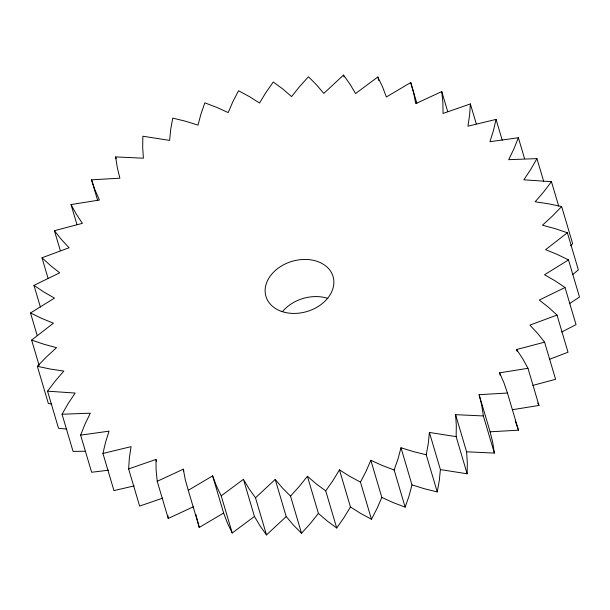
<?xml version="1.0" encoding="UTF-8"?>
<svg xmlns="http://www.w3.org/2000/svg" width="610" height="610" viewBox="0 0 610 610"><rect width="100%" height="100%" fill="white"/><g stroke="black" fill="none" stroke-linecap="round" stroke-linejoin="round"><path stroke-width="0.91" d="M456.135 436.638L429.394 432.452L440.397 469.593L467.138 473.779L456.135 436.638L456.326 425.589L455.586 414.663L483.364 415.951L494.367 453.085L466.589 451.796L455.586 414.663M467.138 473.779L467.329 462.723L466.589 451.796M162.725 498.149L139.629 506.071L128.626 468.938L129.381 457.82L131.066 446.657L102.945 453.459L113.948 490.6L134.2 485.903M97.722 200.66L91.546 179.82L119.888 178.189L117.303 167.658L115.633 156.915L143.411 158.203L142.671 147.277L142.862 136.221L169.603 140.407L170.724 129.267L172.767 118.096L185.608 121.253L198.014 125.111L200.98 113.948L204.846 102.854L216.771 107.383L228.171 112.575L232.921 101.588L238.54 90.753L249.353 96.578L259.54 103.014L266.006 92.384L273.28 81.999L282.796 89.014L291.595 96.594L299.655 86.498L308.469 76.738L316.521 84.836L323.788 93.421L343.506 75.076L349.957 84.104L355.561 93.551L377.788 77.02L382.523 86.833L386.374 96.975L410.728 82.548L413.679 92.979L415.707 103.647L441.77 91.569L442.875 102.434L443.043 113.445L470.371 103.929L469.616 115.038L467.931 126.201L496.052 119.4L502.228 140.239M429.394 432.452L428.273 443.592L426.23 454.763L437.233 491.904L424.392 488.747L411.986 484.889L400.983 447.748L413.389 451.606L426.23 454.763M440.397 469.593L439.276 480.733L437.233 491.904M102.945 453.459L105.553 442.288L109.068 431.163L80.627 435.128L91.63 472.262L108.519 470.203M496.052 119.4L493.452 130.571L489.937 141.703L518.37 137.738L524.547 158.57M400.983 447.748L398.017 458.911L394.151 470.005L405.154 507.146L393.229 502.617L381.829 497.424L370.834 460.283L382.226 465.476L394.151 470.005M411.986 484.889L409.02 496.052L405.154 507.146M80.627 435.128L85.034 424.087L90.318 413.183L62.052 414.243L73.055 451.385L85.255 451.24M518.37 137.738L513.963 148.771L508.679 159.675L536.945 158.615L543.655 181.261M370.834 460.283L366.076 471.278L360.457 482.113L371.459 519.247L360.647 513.422L350.46 506.986L339.457 469.845L332.999 480.482L325.717 490.867L336.72 528.001L343.994 517.615L350.46 506.986M381.829 497.424L377.079 508.412L371.459 519.247M62.052 414.243L68.19 403.53L75.152 393.038L47.542 391.178L58.545 428.319L66.757 429.097M536.945 158.615L530.807 169.336L523.845 179.82L551.455 181.681L558.699 206.134M47.542 391.178L55.304 380.968L63.829 371.071L50.416 369.058L37.347 366.32L48.342 403.462L51.835 404.194M551.455 181.681L543.693 191.891L535.168 201.788L548.581 203.809L561.658 206.538L572.653 243.68L570.67 245.723M307.402 476.265L299.342 486.361L290.528 496.121L301.531 533.262L310.345 523.502L318.405 513.407L307.402 476.265L316.201 483.844L325.717 490.867M37.347 366.32L46.596 356.789L56.532 347.654L43.859 344.223L31.628 340.098L53.398 323.193L41.671 318.397L30.5 312.953L54.465 298.099L43.897 292.03L33.969 285.358L59.734 272.807L50.5 265.563L41.991 257.778L69.105 247.744L61.358 239.456L54.412 230.694L82.411 223.344L76.296 214.148L71.027 204.556L99.438 200.027L95.046 190.084L91.546 179.82M561.658 206.538L552.401 216.07L542.465 225.204L555.146 228.643L567.369 232.761L578.371 269.902L572.729 274.538M275.217 479.445L255.491 497.791L266.494 534.924L286.212 516.578L275.217 479.445L282.476 488.023L290.528 496.121M567.369 232.761L545.607 249.673L557.326 254.462L568.497 259.906L579.5 297.047L569.328 303.719M243.436 479.315L221.209 495.838L232.212 532.98L254.439 516.449L243.436 479.315L249.048 488.755L255.491 497.791M568.497 259.906L544.532 274.759L555.1 280.836L565.028 287.501L576.031 324.642L561.711 331.97M212.623 475.884L188.269 490.31L199.272 527.452L223.626 513.025L212.623 475.884L216.474 486.025L221.209 495.838M565.028 287.501L539.263 300.059L548.504 307.295L557.014 315.08L568.009 352.222L549.457 359.32M183.831 471.027L183.29 469.212L157.227 481.29L168.23 518.431L193.492 506.75M557.014 315.08L529.892 325.115L537.639 333.403L544.593 342.172L555.588 379.306L532.865 385.406M156.488 461.229L155.954 459.414L128.626 468.938M544.593 342.172L516.586 349.515L517.12 351.322M512.339 409.729L538.973 405.444L527.97 368.303L499.559 372.832L500.368 375.546M479.109 394.67L490.112 431.811L518.454 430.18L507.451 393.038L479.109 394.67L481.702 405.2L483.364 415.951M360.457 482.113L349.644 476.28L339.457 469.845M336.72 528.001L327.204 520.986L318.405 513.407M301.531 533.262L293.479 525.164L286.212 516.578M266.494 534.924L260.043 525.896L254.439 516.449M516.586 349.515L522.709 358.71L527.97 368.303M537.662 403.042L538.973 405.444M232.212 532.98L227.477 523.166L223.626 513.025M499.559 372.832L503.951 382.783L507.451 393.038M515.244 420.77L518.454 430.18M470.371 103.929L476.28 123.853M441.77 91.569L447.671 111.5M410.728 82.548L416.904 103.387M377.788 77.02L378.863 80.642M343.506 75.076L344.04 76.883M115.633 156.915L116.167 158.722M71.027 204.556L76.929 224.488M54.412 230.694L60.314 250.618M41.991 257.778L48.159 278.61M33.969 285.358L40.412 307.097M30.5 312.953L37.21 335.599M31.628 340.098L39.147 365.459M199.272 527.452L195.818 514.352M188.269 490.31L185.326 479.879L183.29 469.212M490.112 431.811L492.697 442.341L494.367 453.085M167.956 515.717L168.23 518.431M157.227 481.29L156.129 470.424L155.954 459.414M282.422 311.687A35.006 26.177 -16.5 0 1 327.822 298.389M281.324 311.321A35.006 26.177 -16.5 0 0 333.861 283.04A35.006 26.177 -16.5 0 0 283.315 264.931A35.006 26.177 -16.5 0 0 281.324 311.321"/></g></svg>
